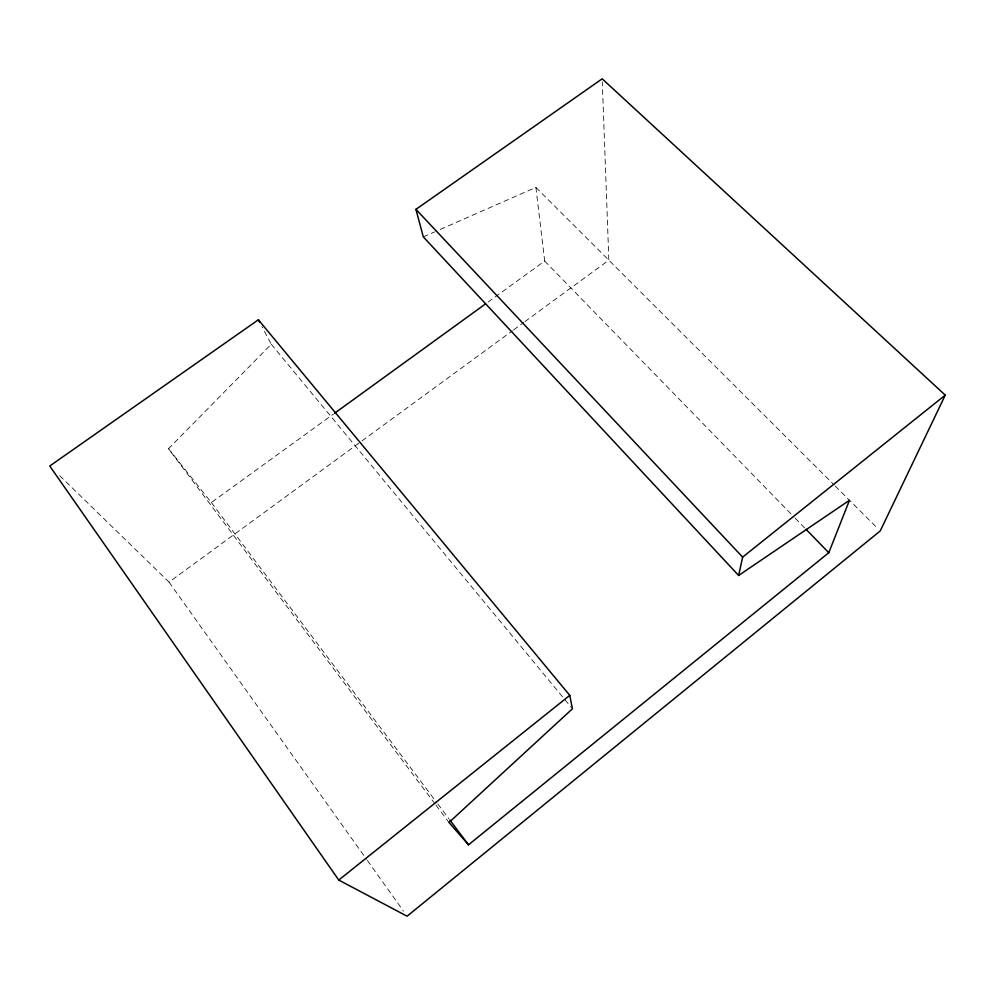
<?xml version="1.0" encoding="UTF-8"?>
<svg xmlns="http://www.w3.org/2000/svg" width="995" height="995" viewBox="0 0 995 995"><rect width="100%" height="100%" fill="white"/><g stroke="black" fill="none" stroke-linecap="round" stroke-linejoin="round"><path stroke-width="0.75" stroke-dasharray="4.97 3.73" d="M435.014 803.861L168.503 448.708L271.274 344.22L261.959 326.571M59.688 475.697L169.05 582.125L360.762 441.78M362.006 440.872L512.375 330.8M513.631 329.88L523.644 322.542M524.9 321.621L608.853 260.168L602.298 81.901M168.503 448.708L211.338 502.525L333.362 414.131M488.085 302.057L544.688 261.051L535.895 187.421L435.959 231.3M423.285 236.86L434.554 231.922M535.895 187.421L834.096 484.901M835.166 486.02L878.038 528.743M544.688 261.051L794.097 517.089M795.179 518.196L804.943 528.221M271.274 344.22L571.441 707.594M211.338 502.525L436.83 802.654M437.763 803.898L448.944 818.773M435.947 805.104L448.994 822.492M169.05 582.125L366.508 859.257M367.416 860.526L403.485 911.134"/><path stroke-width="1.49" d="M738.626 575.471L742.643 557.138L945.25 395.127L602.186 78.804L415.935 209.348L423.285 236.86L738.626 575.471L849.469 500.286L828.798 552.71L468.508 844.817L448.994 822.492L572.423 708.788L569.774 695.356L258.377 319.781L49.75 466.021L338.76 880.065L407.092 916.196L880.239 530.932L945.25 395.127M338.76 880.065L569.774 695.356M334.618 413.224L485.56 303.873M806.025 529.328L828.798 552.71M415.935 209.348L742.643 557.138M449.877 820.017L468.508 844.817M258.377 319.781L259.807 322.504"/></g></svg>
